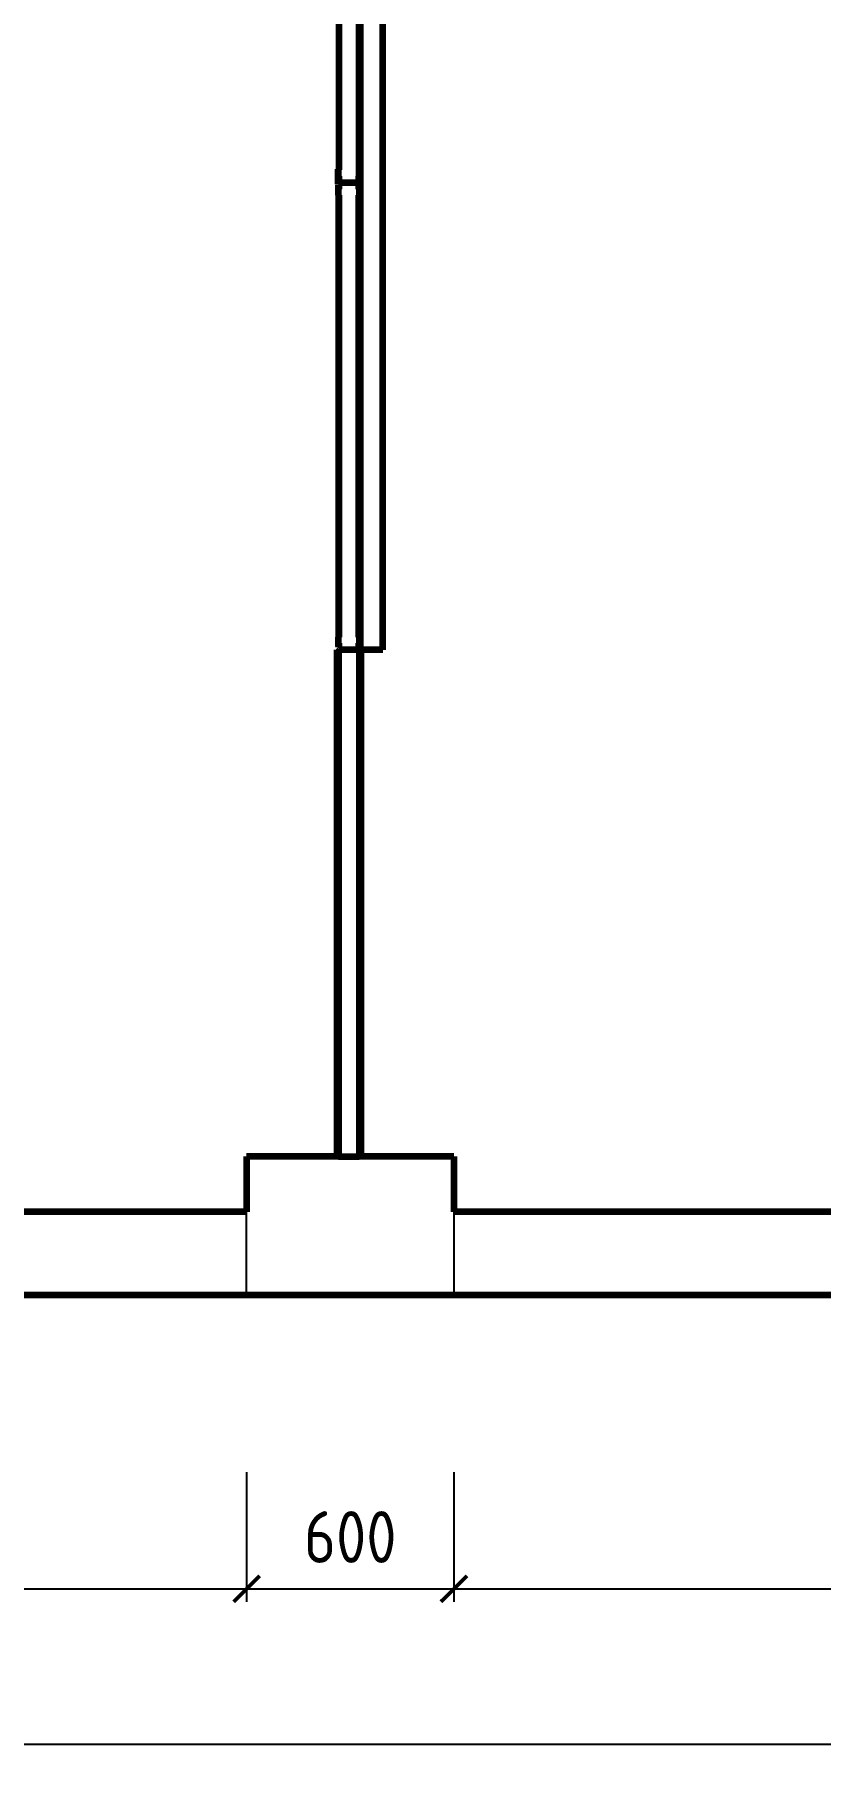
# Model space of a CAD drawing. Header units: millimetres. Extents: x 4307 to 31003, y 2809 to 20009.
# Drawn here: x 20743 to 23018, y 4071 to 9064 of the extents above; entities that cross this region are included whole.
import ezdxf

# ---------------------------------------------------------------- set-up
doc = ezdxf.new("R2010")
doc.units = ezdxf.units.MM
doc.layers.add('ProfileEdges', color=7, linetype='Continuous')
doc.layers.add('Q◆01 原始墙柱', color=7, linetype='Continuous', lineweight=0)
doc.layers.add('Q◆03 公共标注', color=44, linetype='Continuous', lineweight=0)
doc.styles.add('尺寸标注', font='ARCHS.SHX')
doc.dimstyles.new('卓艺1：75', dxfattribs={"dimscale": 75, "dimtxt": 2, "dimasz": 1, "dimexe": 0.5, "dimexo": 0.5, "dimgap": 1, "dimtad": 1, "dimdec": 0, "dimrnd": 5, "dimdsep": 46, "dimtxsty": '尺寸标注', "dimblk": 'ARCHTICK', "dimblk1": 'ARCHTICK', "dimblk2": 'ARCHTICK', "dimcen": 1, "dimclrd": 44, "dimclre": 44, "dimclrt": 2, "dimadec": 0, "dimazin": 0, "dimtfac": 1, "dimtdec": 0, "dimtix": 1, "dimtmove": 2, "dimatfit": 3, "dimldrblk": 'hl_arrow2', "dimfxl": 4.5, "dimfxlon": 1, "dimarcsym": 0})

# ---------------------------------------------------------------- blocks, each defined once
blk = doc.blocks.new('_ArchTick')
at = {"color": 2, "linetype": 'ByBlock', "const_width": 0.15}
blk.add_lwpolyline([(-0.5, -0.5), (0.5, 0.5)], dxfattribs=at)
blk = doc.blocks.new('*D82')
at = {"layer": 'Defpoints', "color": 0, "transparency": 16777216}
for p in [(13862.3, 4937.9), (21357.3, 4937.9), (21357.3, 4562.9)]:
    blk.add_point(p, dxfattribs=at)
at = {"layer": 'Q◆03 公共标注', "color": 44, "lineweight": -2, "transparency": 16777216}
for p, q in [((13862.3, 4900.4), (13862.3, 4525.4)), ((21357.3, 4900.4), (21357.3, 4525.4)), ((13862.3, 4562.9), (21357.3, 4562.9))]:
    blk.add_line(p, q, dxfattribs=at)
at = {"layer": 'Q◆03 公共标注', "color": 44, "lineweight": -2, "transparency": 16777216, "xscale": 75, "yscale": 75, "zscale": 75, "rotation": 180}
blk.add_blockref('_ArchTick', (13862.3, 4562.9), dxfattribs=at)
at = {"layer": 'Q◆03 公共标注', "color": 44, "lineweight": -2, "transparency": 16777216, "xscale": 75, "yscale": 75, "zscale": 75}
blk.add_blockref('_ArchTick', (21357.3, 4562.9), dxfattribs=at)
at = {"layer": 'Q◆03 公共标注', "color": 2, "transparency": 16777216, "insert": (17609.8, 4719.2), "char_height": 150, "attachment_point": 5, "style": '尺寸标注'}
blk.add_mtext('7495', dxfattribs=at)
blk = doc.blocks.new('hl_arrow2')
at = {"color": 2}
blk.add_line((-0.221, 0), (-1, 0), dxfattribs=at)
blk.add_lwpolyline([(-0.221, 0), (-0.861, -0.689), (-0.654, -0.862), (0, 0), (-0.654, 0.862), (-0.861, 0.689)], close=True, dxfattribs=at)
for points in [[(-0.861, 0.689), (-0.654, 0.862), (-0.221, 0), (0, 0)], [(-0.861, -0.689), (-0.654, -0.862), (-0.221, 0), (0, 0)]]:
    blk.add_solid(points, dxfattribs=at)
blk = doc.blocks.new('*D83')
at = {"layer": 'Defpoints', "color": 0, "transparency": 16777216}
for p in [(21357.3, 4937.9), (21957.3, 4937.9), (21957.3, 4562.9)]:
    blk.add_point(p, dxfattribs=at)
at = {"layer": 'Q◆03 公共标注', "color": 44, "lineweight": -2, "transparency": 16777216}
for p, q in [((21357.3, 4900.4), (21357.3, 4525.4)), ((21957.3, 4900.4), (21957.3, 4525.4)), ((21357.3, 4562.9), (21957.3, 4562.9))]:
    blk.add_line(p, q, dxfattribs=at)
at = {"layer": 'Q◆03 公共标注', "color": 44, "lineweight": -2, "transparency": 16777216, "xscale": 75, "yscale": 75, "zscale": 75, "rotation": 180}
blk.add_blockref('_ArchTick', (21357.3, 4562.9), dxfattribs=at)
at = {"layer": 'Q◆03 公共标注', "color": 44, "lineweight": -2, "transparency": 16777216, "xscale": 75, "yscale": 75, "zscale": 75}
blk.add_blockref('_ArchTick', (21957.3, 4562.9), dxfattribs=at)
at = {"layer": 'Q◆03 公共标注', "color": 2, "transparency": 16777216, "insert": (21657.3, 4712.9), "char_height": 150, "attachment_point": 5, "style": '尺寸标注'}
blk.add_mtext('600', dxfattribs=at)
blk = doc.blocks.new('*D84')
at = {"layer": 'Defpoints', "color": 0, "transparency": 16777216}
for p in [(21957.3, 4937.9), (29417.3, 4937.9), (29417.3, 4562.9)]:
    blk.add_point(p, dxfattribs=at)
at = {"layer": 'Q◆03 公共标注', "color": 44, "lineweight": -2, "transparency": 16777216}
for p, q in [((21957.3, 4900.4), (21957.3, 4525.4)), ((29417.3, 4900.4), (29417.3, 4525.4)), ((21957.3, 4562.9), (29417.3, 4562.9))]:
    blk.add_line(p, q, dxfattribs=at)
at = {"layer": 'Q◆03 公共标注', "color": 44, "lineweight": -2, "transparency": 16777216, "xscale": 75, "yscale": 75, "zscale": 75, "rotation": 180}
blk.add_blockref('_ArchTick', (21957.3, 4562.9), dxfattribs=at)
at = {"layer": 'Q◆03 公共标注', "color": 44, "lineweight": -2, "transparency": 16777216, "xscale": 75, "yscale": 75, "zscale": 75}
blk.add_blockref('_ArchTick', (29417.3, 4562.9), dxfattribs=at)
at = {"layer": 'Q◆03 公共标注', "color": 2, "transparency": 16777216, "insert": (25687.3, 4719.2), "char_height": 150, "attachment_point": 5, "style": '尺寸标注'}
blk.add_mtext('7460', dxfattribs=at)
blk = doc.blocks.new('*D86')
at = {"layer": 'Defpoints', "color": 0, "transparency": 16777216}
for p in [(5467.3, 4937.9), (29917.3, 4937.9), (29917.3, 4112.9)]:
    blk.add_point(p, dxfattribs=at)
at = {"layer": 'Q◆03 公共标注', "color": 44, "lineweight": -2, "transparency": 16777216}
for p, q in [((5467.3, 4450.4), (5467.3, 4075.4)), ((29917.3, 4450.4), (29917.3, 4075.4)), ((5467.3, 4112.9), (29917.3, 4112.9))]:
    blk.add_line(p, q, dxfattribs=at)
at = {"layer": 'Q◆03 公共标注', "color": 44, "lineweight": -2, "transparency": 16777216, "xscale": 75, "yscale": 75, "zscale": 75, "rotation": 180}
blk.add_blockref('_ArchTick', (5467.3, 4112.9), dxfattribs=at)
at = {"layer": 'Q◆03 公共标注', "color": 44, "lineweight": -2, "transparency": 16777216, "xscale": 75, "yscale": 75, "zscale": 75}
blk.add_blockref('_ArchTick', (29917.3, 4112.9), dxfattribs=at)
at = {"layer": 'Q◆03 公共标注', "color": 2, "transparency": 16777216, "insert": (17692.3, 4269.2), "char_height": 150, "attachment_point": 5, "style": '尺寸标注'}
blk.add_mtext('24450', dxfattribs=at)

msp = doc.modelspace()

# ---------------------------------------------------------------- linework, layer by layer
for p, q in [((21623.2, 7319.9), (21623.2, 8596.9)), ((21624.1, 8596.9), (21623.2, 8596.9)), ((21624.1, 7319.9), (21624.1, 8596.9)), ((21624.4, 8596.9), (21624.1, 8596.9)), ((21682.1, 8596.9), (21681.9, 8596.9)), ((21682.1, 7319.9), (21682.1, 8596.9)), ((21683.1, 8596.9), (21682.1, 8596.9)), ((21683.1, 7319.9), (21683.1, 8596.9)), ((21623.2, 7319.9), (21624.1, 7319.9)), ((21624.1, 7319.9), (21624.4, 7319.9)), ((21681.9, 7319.9), (21682.1, 7319.9)), ((21682.1, 7319.9), (21683.1, 7319.9)), ((21357.3, 5414.4), (21357.3, 5654.4)), ((21957.3, 5654.4), (21957.3, 5414.4))]:
    msp.add_line(p, q)
at = {"layer": 'ProfileEdges', "lineweight": 211}
for p, q in [((21681.9, 10178.4), (21681.9, 8673.6)), ((21751.8, 7282), (21751.8, 10178.4)), ((21686.2, 8673.6), (21686.2, 9721.9)), ((21687.3, 8153.1), (21687.3, 9721.9)), ((21624.4, 9637), (21624.4, 8673.6)), ((21621.4, 8673.6), (21621.4, 8630.1)), ((21621.4, 8673.6), (21624.4, 8673.6)), ((21623.1, 8644.2), (21623.1, 8671.5)), ((21624.4, 8671.5), (21623.1, 8671.5)), ((21623.1, 8630.1), (21623.1, 8644.2)), ((21623.1, 8644.2), (21623.4, 8643.2)), ((21623.2, 8643.6), (21623.4, 8643.2)), ((21623.4, 8643.2), (21623.4, 8643)), ((21623.4, 8643), (21623.5, 8642.9)), ((21623.5, 8642.9), (21624.3, 8641.8)), ((21623.5, 8642.7), (21623.5, 8642.9)), ((21624.3, 8641.8), (21623.5, 8642.7)), ((21625.1, 8641.5), (21624.3, 8641.8)), ((21624.3, 8641.8), (21625.3, 8641.5)), ((21624.4, 8673.6), (21624.4, 8671.5)), ((21625.1, 8641.5), (21625.3, 8641.5)), ((21625.3, 8641.5), (21625.4, 8641.5)), ((21625.4, 8641.5), (21625.6, 8641.5)), ((21625.6, 8641.5), (21625.8, 8641.5)), ((21625.9, 8641.6), (21625.8, 8641.5)), ((21626.4, 8641.8), (21625.9, 8641.6)), ((21626.1, 8641.6), (21625.9, 8641.6)), ((21626.1, 8641.6), (21626.4, 8641.8)), ((21626.6, 8641.9), (21626.4, 8641.8)), ((21626.6, 8641.9), (21626.8, 8642)), ((21628.7, 8644.2), (21627, 8642.3)), ((21634.1, 8644.2), (21628.7, 8644.2)), ((21634.1, 8636.3), (21634.1, 8644.2)), ((21677.6, 8644.2), (21672.2, 8644.2)), ((21672.2, 8644.2), (21672.2, 8636.3)), ((21679.2, 8642.3), (21677.6, 8644.2)), ((21679.7, 8641.9), (21679.2, 8642.3)), ((21679.2, 8642.3), (21680, 8641.7)), ((21680, 8641.7), (21679.7, 8641.9)), ((21680, 8641.7), (21680.1, 8641.6)), ((21680.4, 8641.6), (21680, 8641.7)), ((21680.4, 8641.6), (21680.1, 8641.6)), ((21680.5, 8641.5), (21680.4, 8641.6)), ((21680.5, 8641.5), (21680.7, 8641.5)), ((21680.7, 8641.5), (21680.9, 8641.5)), ((21681, 8641.5), (21680.9, 8641.5)), ((21681, 8641.5), (21681.5, 8641.6)), ((21681.2, 8641.5), (21681, 8641.5)), ((21681.5, 8641.6), (21681.2, 8641.5)), ((21681.5, 8641.6), (21681.7, 8641.7)), ((21681.7, 8641.7), (21681.8, 8641.8)), ((21681.8, 8641.8), (21682, 8641.8)), ((21681.9, 8673.6), (21686.2, 8673.6)), ((21681.9, 8673.6), (21681.9, 8671.5)), ((21683.1, 8671.5), (21681.9, 8671.5)), ((21682.2, 8642), (21682, 8641.8)), ((21682.4, 8642.2), (21682.2, 8642)), ((21682.4, 8642.2), (21682.5, 8642.3)), ((21682.5, 8642.3), (21682.6, 8642.4)), ((21682.7, 8642.7), (21682.6, 8642.4)), ((21682.9, 8643), (21682.7, 8642.7)), ((21683, 8643.3), (21682.9, 8643.1)), ((21682.9, 8643.1), (21682.9, 8643)), ((21683.1, 8643.9), (21683, 8643.3)), ((21683.1, 8644.2), (21683.1, 8671.5)), ((21686.2, 8673.6), (21686.2, 8153.1)), ((21623.1, 8598.3), (21623.1, 8625.6)), ((21623.1, 8598.3), (21623.1, 7318.5)), ((21623.1, 8598.3), (21624.4, 8598.3)), ((21623.2, 8625.9), (21623.3, 8626.5)), ((21623.3, 8626.5), (21623.4, 8626.7)), ((21623.4, 8626.8), (21623.6, 8627.1)), ((21623.4, 8626.7), (21623.4, 8626.8)), ((21623.6, 8627.1), (21623.7, 8627.3)), ((21623.7, 8627.3), (21623.8, 8627.5)), ((21623.8, 8627.5), (21623.9, 8627.6)), ((21624.1, 8627.8), (21623.9, 8627.6)), ((21624.1, 8627.8), (21624.3, 8628)), ((21624.3, 8628), (21624.4, 8628)), ((21624.4, 8628), (21624.6, 8628.1)), ((21624.4, 8598.3), (21624.4, 8596.9)), ((21624.4, 8596.9), (21624.4, 7319.9)), ((21624.8, 8628.2), (21624.6, 8628.1)), ((21624.8, 8628.2), (21625.1, 8628.3)), ((21625.3, 8628.3), (21624.8, 8628.2)), ((21625.1, 8628.3), (21625.3, 8628.3)), ((21625.3, 8628.3), (21625.4, 8628.3)), ((21625.4, 8628.3), (21625.6, 8628.3)), ((21625.6, 8628.3), (21625.8, 8628.3)), ((21625.8, 8628.3), (21625.9, 8628.2)), ((21626.1, 8628.2), (21625.9, 8628.2)), ((21625.9, 8628.2), (21626.3, 8628)), ((21626.3, 8628), (21626.1, 8628.2)), ((21626.6, 8627.9), (21626.3, 8628)), ((21627, 8627.5), (21626.3, 8628)), ((21626.5, 8636.3), (21634.1, 8636.3)), ((21626.5, 8634.9), (21626.5, 8636.3)), ((21626.5, 8634.9), (21679.7, 8634.9)), ((21626.5, 8634.9), (21626.5, 8633.4)), ((21634.1, 8633.4), (21626.5, 8633.4)), ((21627, 8627.5), (21628.7, 8625.6)), ((21628.7, 8625.6), (21634.1, 8625.6)), ((21634.1, 8625.6), (21634.1, 8633.4)), ((21672.2, 8636.3), (21679.7, 8636.3)), ((21672.2, 8633.4), (21672.2, 8625.6)), ((21679.7, 8633.4), (21672.2, 8633.4)), ((21672.2, 8625.6), (21677.6, 8625.6)), ((21677.6, 8625.6), (21679.2, 8627.5)), ((21679.7, 8627.9), (21679.4, 8627.7)), ((21679.7, 8636.3), (21679.7, 8634.9)), ((21679.7, 8633.4), (21679.7, 8634.9)), ((21679.7, 8627.9), (21679.9, 8628)), ((21679.9, 8628), (21680.4, 8628.2)), ((21680.1, 8628.2), (21679.9, 8628)), ((21680.1, 8628.2), (21680.4, 8628.2)), ((21680.4, 8628.2), (21680.5, 8628.3)), ((21680.5, 8628.3), (21680.7, 8628.3)), ((21680.9, 8628.3), (21680.7, 8628.3)), ((21681, 8628.3), (21680.9, 8628.3)), ((21681.2, 8628.3), (21681, 8628.3)), ((21682, 8628), (21681, 8628.3)), ((21681.2, 8628.3), (21682, 8628)), ((21683.1, 8598.3), (21681.9, 8598.3)), ((21681.9, 8596.9), (21681.9, 8598.3)), ((21681.9, 7319.9), (21681.9, 8596.9)), ((21682, 8628), (21682.8, 8627.1)), ((21682.8, 8626.9), (21682, 8628)), ((21682.8, 8627.1), (21682.8, 8626.9)), ((21682.9, 8626.8), (21682.8, 8626.9)), ((21682.9, 8626.6), (21682.9, 8626.8)), ((21683.1, 8626.2), (21682.9, 8626.6)), ((21683.1, 8625.6), (21682.9, 8626.6)), ((21683.1, 8625.6), (21683.1, 8598.3)), ((21683.1, 7318.5), (21683.1, 8598.3)), ((21686.2, 8153.1), (21687.3, 8153.1)), ((21687.3, 7285.8), (21687.3, 8153.1)), ((21623.1, 7318.5), (21624.4, 7318.5)), ((21623.1, 7291.3), (21623.1, 7318.5)), ((21623.1, 7291.3), (21623.4, 7290.2)), ((21623.2, 7290.6), (21623.4, 7290.2)), ((21623.4, 7290.2), (21623.4, 7290)), ((21623.4, 7290), (21623.5, 7290)), ((21623.5, 7290), (21624.3, 7288.9)), ((21623.5, 7289.8), (21623.5, 7290)), ((21624.3, 7288.9), (21623.5, 7289.8)), ((21625.1, 7288.6), (21624.3, 7288.9)), ((21624.3, 7288.9), (21625.3, 7288.6)), ((21624.4, 7319.9), (21624.4, 7318.5)), ((21626.4, 7288.8), (21625.9, 7288.6)), ((21626.1, 7288.7), (21626.4, 7288.8)), ((21626.6, 7288.9), (21626.4, 7288.8)), ((21626.8, 7289.1), (21626.6, 7288.9)), ((21628.7, 7291.3), (21627, 7289.3)), ((21634.1, 7291.3), (21628.7, 7291.3)), ((21634.1, 7283.4), (21634.1, 7291.3)), ((21677.6, 7291.3), (21672.2, 7291.3)), ((21672.2, 7291.3), (21672.2, 7283.4)), ((21679.2, 7289.3), (21677.6, 7291.3)), ((21679.2, 7289.3), (21680, 7288.8)), ((21680, 7288.8), (21679.7, 7288.9)), ((21682, 7288.9), (21681.8, 7288.8)), ((21681.9, 7318.5), (21681.9, 7319.9)), ((21681.9, 7318.5), (21683.1, 7318.5)), ((21682.2, 7289.1), (21682, 7288.9)), ((21682.4, 7289.3), (21682.2, 7289.1)), ((21682.5, 7289.4), (21682.4, 7289.3)), ((21682.6, 7289.5), (21682.5, 7289.4)), ((21682.7, 7289.8), (21682.6, 7289.5)), ((21682.9, 7290), (21682.7, 7289.8)), ((21683, 7290.3), (21682.9, 7290.2)), ((21682.9, 7290.2), (21682.9, 7290)), ((21683, 7290.6), (21683.1, 7291)), ((21683, 7290.3), (21683, 7290.6)), ((21683.1, 7318.5), (21683.1, 7291.3)), ((21683.1, 7291), (21683.1, 7291.3)), ((21618.2, 7282), (21618.2, 5814.4)), ((21621.4, 5814.4), (21621.4, 7282)), ((21623, 7282), (21623, 5814.4)), ((21625.1, 7288.6), (21625.3, 7288.6)), ((21625.3, 7288.6), (21625.4, 7288.5)), ((21625.6, 7288.6), (21625.4, 7288.5)), ((21625.8, 7288.6), (21625.6, 7288.6)), ((21625.9, 7288.6), (21625.8, 7288.6)), ((21625.9, 7288.6), (21626.1, 7288.7)), ((21626.5, 7282), (21626.5, 7283.4)), ((21626.5, 7283.4), (21634.1, 7283.4)), ((21679.7, 7282), (21626.5, 7282)), ((21672.2, 7283.4), (21679.7, 7283.4)), ((21679.7, 7283.4), (21679.7, 7282)), ((21680, 7288.8), (21680.1, 7288.7)), ((21680.4, 7288.6), (21680, 7288.8)), ((21680.1, 7288.7), (21680.4, 7288.6)), ((21680.4, 7288.6), (21680.5, 7288.6)), ((21680.5, 7288.6), (21680.7, 7288.6)), ((21680.7, 7288.6), (21680.9, 7288.5)), ((21681, 7288.6), (21680.9, 7288.5)), ((21681, 7288.6), (21681.5, 7288.7)), ((21681.2, 7288.6), (21681, 7288.6)), ((21681.5, 7288.7), (21681.2, 7288.6)), ((21681.7, 7288.7), (21681.5, 7288.7)), ((21681.7, 7288.7), (21681.8, 7288.8)), ((21683.3, 7282), (21683.1, 7282)), ((21683.3, 7282), (21683.3, 5814.4)), ((21684.9, 7282), (21683.3, 7282)), ((21684.9, 5814.4), (21684.9, 7282)), ((21688.1, 7282), (21684.9, 7282)), ((21688.1, 7282), (21688.1, 5814.4)), ((21751.8, 7282), (21688.1, 7282)), ((21357.3, 5814.4), (21357.3, 5654.4)), ((21618.2, 5814.4), (21357.3, 5814.4)), ((21621.4, 5814.4), (21618.2, 5814.4)), ((21623, 5814.4), (21621.4, 5814.4)), ((21623, 5814.4), (21683.3, 5814.4)), ((21684.9, 5814.4), (21683.3, 5814.4)), ((21688.1, 5814.4), (21684.9, 5814.4)), ((21957.3, 5814.4), (21688.1, 5814.4)), ((21957.3, 5814.4), (21957.3, 5654.4)), ((21357.3, 5654.4), (14126.5, 5654.4)), ((23722.1, 5654.4), (21957.3, 5654.4)), ((13862.3, 5414.4), (21357.3, 5414.4)), ((21357.3, 5414.4), (21957.3, 5414.4)), ((21957.3, 5414.4), (29417.3, 5414.4))]:
    msp.add_line(p, q, dxfattribs=at)
at = {"layer": 'Q◆01 原始墙柱'}
for p, q in [((13862.3, 5654.4), (21357.3, 5654.4)), ((21957.3, 5654.4), (29417.3, 5654.4)), ((5467.3, 5414.4), (29917.3, 5414.4))]:
    msp.add_line(p, q, dxfattribs=at)
msp.add_lwpolyline([(21357.3, 5414.4), (21357.3, 5814.4), (21957.3, 5814.4), (21957.3, 5414.4)], close=True, dxfattribs=at)

# ---------------------------------------------------------------- dimensions: what is measured, and where the dimension line sits
at = {"layer": 'Q◆03 公共标注'}
for base, p1, p2, picture, middle in [((29917.3, 4112.9), (5467.3, 4937.9), (29917.3, 4937.9), '*D86', (17692.3, 4269.2)), ((21357.3, 4562.9), (13862.3, 4937.9), (21357.3, 4937.9), '*D82', (17609.8, 4719.2)), ((21957.3, 4562.9), (21357.3, 4937.9), (21957.3, 4937.9), '*D83', (21657.3, 4712.9)), ((29417.3, 4562.9), (21957.3, 4937.9), (29417.3, 4937.9), '*D84', (25687.3, 4719.2))]:
    dim = msp.add_linear_dim(base=base, p1=p1, p2=p2, dimstyle='卓艺1：75', dxfattribs=at)
    dim.commit()
    dim.dimension.update_dxf_attribs({"geometry": picture, "text_midpoint": middle})

doc.saveas('drawing.dxf')
